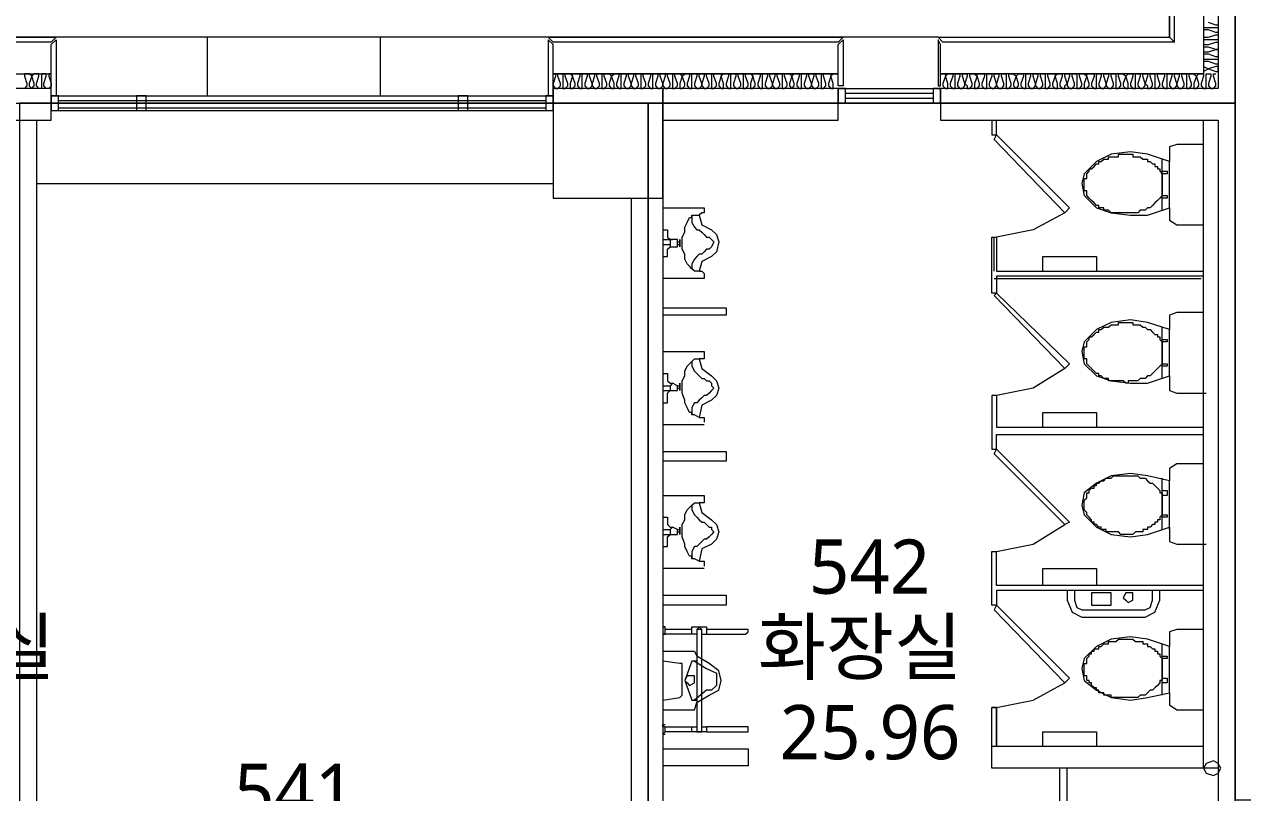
# Model space of a CAD drawing. Header units: millimetres. Extents: x -4048 to 127016, y -1911 to 106724.
# Drawn here: x 60472 to 68248, y 34569 to 39473 of the extents above; entities that cross this region are included whole.
import ezdxf

# ---------------------------------------------------------------- set-up
doc = ezdxf.new("R2010")
doc.units = ezdxf.units.MM
doc.layers.add('PDF_문자', color=7, linetype='Continuous')
doc.layers.add('PDF_형상', color=7, linetype='Continuous')
doc.styles.add('PDF 맑은 고딕', font='malgun.ttf')

msp = doc.modelspace()

# ---------------------------------------------------------------- linework, layer by layer
at = {"layer": 'PDF_형상', "lineweight": 5}
for points in [[(80954.6, 87744.3), (80954.6, 64710.7), (67501.5, 64710.7), (67501.5, 57680.8), (68403.6, 57680.8), (70192.1, 57680.8), (70192.1, 49764.5), (71731.8, 49764.5), (71731.8, 42221.4), (71700.7, 42221.4), (68201.4, 42221.4), (68201.4, 34522.8), (71700.7, 34522.8), (71700.7, 30976.8), (68201.4, 30976.8), (67050.5, 30976.8), (67050.5, 29685.9), (64453.2, 29685.9), (60440.6, 29685.9)], [(67781.5, 39390.8), (67781.5, 41801.5), (62026.9, 41801.5), (62026.9, 86515.6)], [(37935.8, 38970.9), (41684, 38970.9), (45432.2, 38970.9), (49180.4, 38970.9), (52944.1, 38970.9), (56692.4, 38970.9), (60440.6, 38970.9), (64453.2, 38970.9), (68201.4, 38970.9), (68201.4, 42221.4), (62446.9, 42221.4), (62446.9, 46062.9), (62446.9, 49764.5), (62446.9, 51164.2), (62446.9, 56281.1), (62446.9, 57680.8), (62446.9, 61226.8), (62446.9, 64710.7), (62446.9, 67479), (62446.9, 84369.3)], [(62944.6, 42112.5), (62944.6, 42719.1), (62338, 42719.1), (62338, 42112.5), (68092.5, 42112.5), (68092.5, 39064.2), (66319.5, 39064.2), (66319.5, 38862), (68092.5, 38862), (68092.5, 30774.6), (69398.9, 30774.6), (69398.9, 31007.9)], [(67999.2, 42019.2), (67999.2, 39157.5), (66319.5, 39157.5), (66350.6, 39157.5), (66350.6, 39142), (66366.2, 39157.5), (66381.7, 39157.5), (66397.3, 39157.5), (66397.3, 39142), (66381.7, 39095.3), (66381.7, 39079.8), (66397.3, 39064.2), (66412.8, 39064.2), (66412.8, 39079.8), (66412.8, 39095.3), (66412.8, 39142), (66412.8, 39157.5), (66428.4, 39157.5), (66443.9, 39157.5), (66443.9, 39142), (66428.4, 39095.3), (66428.4, 39079.8), (66443.9, 39064.2), (66459.5, 39064.2), (66475, 39079.8), (66475, 39095.3), (66459.5, 39142), (66459.5, 39157.5), (66475, 39157.5), (66490.6, 39157.5), (66490.6, 39142), (66475, 39095.3), (66490.6, 39079.8), (66490.6, 39064.2), (66506.1, 39064.2), (66521.7, 39079.8), (66521.7, 39095.3), (66506.1, 39142), (66506.1, 39157.5), (66521.7, 39157.5), (66537.2, 39157.5), (66552.8, 39142), (66552.8, 39157.5), (66583.9, 39157.5), (66599.4, 39157.5), (66599.4, 39142), (66583.9, 39095.3), (66583.9, 39079.8), (66599.4, 39064.2), (66615, 39064.2), (66615, 39079.8), (66615, 39095.3), (66615, 39142), (66615, 39157.5), (66630.5, 39157.5), (66646.1, 39157.5), (66646.1, 39142), (66630.5, 39095.3), (66630.5, 39079.8), (66646.1, 39064.2), (66661.7, 39064.2), (66677.2, 39079.8), (66677.2, 39095.3), (66661.7, 39142), (66661.7, 39157.5), (66677.2, 39157.5), (66692.8, 39157.5), (66692.8, 39142), (66677.2, 39095.3), (66677.2, 39079.8), (66692.8, 39064.2), (66708.3, 39064.2), (66723.9, 39079.8), (66723.9, 39095.3), (66708.3, 39142), (66708.3, 39157.5), (66723.9, 39157.5), (66739.4, 39157.5), (66739.4, 39142), (66739.4, 39095.3), (66739.4, 39079.8), (66739.4, 39064.2), (66755, 39064.2), (66770.5, 39079.8), (66770.5, 39095.3), (66755, 39142), (66755, 39157.5), (66770.5, 39157.5), (66786.1, 39157.5), (66801.6, 39142), (66817.2, 39157.5), (66832.7, 39157.5), (66848.3, 39157.5), (66848.3, 39142), (66832.7, 39095.3), (66832.7, 39079.8), (66848.3, 39064.2), (66863.8, 39064.2), (66863.8, 39079.8), (66863.8, 39095.3), (66863.8, 39142), (66863.8, 39157.5), (66879.4, 39157.5), (66895, 39157.5), (66895, 39142), (66879.4, 39095.3), (66879.4, 39079.8), (66895, 39064.2), (66910.5, 39064.2), (66926.1, 39079.8), (66926.1, 39095.3), (66910.5, 39142), (66910.5, 39157.5), (66926.1, 39157.5), (66941.6, 39157.5), (66941.6, 39142), (66926.1, 39095.3), (66926.1, 39079.8), (66941.6, 39064.2), (66957.2, 39064.2), (66972.7, 39079.8), (66972.7, 39095.3), (66957.2, 39142), (66957.2, 39157.5), (66972.7, 39157.5), (66988.3, 39157.5), (66988.3, 39142), (66988.3, 39095.3), (66988.3, 39079.8), (66988.3, 39064.2), (67003.8, 39064.2), (67019.4, 39079.8), (67019.4, 39095.3), (67003.8, 39142), (67003.8, 39157.5), (67019.4, 39157.5), (67050.5, 39157.5), (67050.5, 39142), (67066, 39157.5), (67081.6, 39157.5), (67097.1, 39157.5), (67097.1, 39142), (67081.6, 39095.3), (67081.6, 39079.8), (67097.1, 39064.2), (67112.7, 39064.2), (67112.7, 39079.8), (67128.2, 39095.3), (67112.7, 39142), (67112.7, 39157.5), (67128.2, 39157.5), (67143.8, 39157.5), (67143.8, 39142), (67128.2, 39095.3), (67128.2, 39079.8), (67143.8, 39064.2), (67159.3, 39064.2), (67174.9, 39079.8), (67174.9, 39095.3), (67159.3, 39142), (67159.3, 39157.5), (67174.9, 39157.5), (67190.4, 39157.5), (67190.4, 39142), (67190.4, 39095.3), (67190.4, 39079.8), (67190.4, 39064.2), (67206, 39064.2), (67221.6, 39079.8), (67221.6, 39095.3), (67206, 39142), (67206, 39157.5), (67221.6, 39157.5), (67237.1, 39157.5), (67252.7, 39142), (67252.7, 39157.5), (67283.8, 39157.5), (67299.3, 39157.5), (67299.3, 39142), (67283.8, 39095.3), (67283.8, 39079.8), (67299.3, 39064.2), (67314.9, 39064.2), (67314.9, 39079.8), (67314.9, 39095.3), (67314.9, 39142), (67314.9, 39157.5), (67330.4, 39157.5), (67346, 39157.5), (67346, 39142), (67330.4, 39095.3), (67330.4, 39079.8), (67346, 39064.2), (67361.5, 39064.2), (67377.1, 39079.8), (67377.1, 39095.3), (67361.5, 39142), (67361.5, 39157.5), (67377.1, 39157.5), (67392.6, 39157.5), (67392.6, 39142), (67377.1, 39095.3), (67377.1, 39079.8), (67392.6, 39064.2), (67408.2, 39064.2), (67423.7, 39079.8), (67423.7, 39095.3), (67408.2, 39142), (67408.2, 39157.5), (67423.7, 39157.5), (67439.3, 39157.5), (67439.3, 39142), (67439.3, 39095.3), (67439.3, 39079.8), (67439.3, 39064.2), (67454.8, 39064.2), (67470.4, 39079.8), (67470.4, 39095.3), (67454.8, 39142), (67454.8, 39157.5), (67470.4, 39157.5), (67486, 39157.5), (67501.5, 39142), (67517.1, 39157.5), (67532.6, 39157.5), (67548.2, 39157.5), (67548.2, 39142), (67532.6, 39095.3), (67532.6, 39079.8), (67548.2, 39064.2), (67563.7, 39064.2), (67563.7, 39079.8), (67563.7, 39095.3), (67563.7, 39142), (67563.7, 39157.5), (67579.3, 39157.5), (67594.8, 39157.5), (67594.8, 39142), (67579.3, 39095.3), (67579.3, 39079.8), (67594.8, 39064.2), (67610.4, 39064.2), (67625.9, 39079.8), (67625.9, 39095.3), (67610.4, 39142), (67610.4, 39157.5), (67625.9, 39157.5), (67641.5, 39157.5), (67641.5, 39142), (67625.9, 39095.3), (67641.5, 39079.8), (67641.5, 39064.2), (67657, 39064.2), (67672.6, 39079.8), (67672.6, 39095.3), (67657, 39142), (67657, 39157.5), (67672.6, 39157.5), (67688.1, 39157.5), (67688.1, 39142), (67688.1, 39095.3), (67688.1, 39079.8), (67688.1, 39064.2), (67703.7, 39064.2), (67719.2, 39079.8), (67719.2, 39095.3), (67703.7, 39142), (67703.7, 39157.5), (67734.8, 39157.5), (67750.3, 39157.5), (67750.3, 39142), (67734.8, 39095.3), (67734.8, 39079.8), (67750.3, 39064.2), (67765.9, 39064.2), (67765.9, 39079.8), (67765.9, 39095.3), (67765.9, 39142), (67765.9, 39157.5), (67781.5, 39157.5), (67797, 39157.5), (67797, 39142), (67781.5, 39095.3), (67781.5, 39079.8), (67797, 39064.2), (67812.6, 39064.2), (67828.1, 39079.8), (67828.1, 39095.3), (67812.6, 39142), (67812.6, 39157.5), (67828.1, 39157.5), (67843.7, 39157.5), (67843.7, 39142), (67828.1, 39095.3), (67828.1, 39079.8), (67843.7, 39064.2), (67859.2, 39064.2), (67874.8, 39079.8), (67874.8, 39095.3), (67859.2, 39142), (67859.2, 39157.5), (67874.8, 39157.5), (67890.3, 39157.5), (67890.3, 39142), (67890.3, 39095.3), (67890.3, 39079.8), (67890.3, 39064.2), (67905.9, 39064.2), (67921.4, 39079.8), (67921.4, 39095.3), (67905.9, 39142), (67905.9, 39157.5), (67921.4, 39157.5), (67937, 39157.5), (67952.5, 39142), (67968.1, 39157.5), (67983.6, 39157.5), (67999.2, 39157.5), (67999.2, 39142), (67983.6, 39095.3), (67983.6, 39079.8), (67999.2, 39064.2), (68014.7, 39064.2), (68014.7, 39079.8), (68014.7, 39095.3), (68014.7, 39142), (68014.7, 39157.5), (68030.3, 39157.5), (68045.8, 39157.5), (68045.8, 39142), (68030.3, 39095.3), (68030.3, 39079.8), (68045.8, 39064.2), (68061.4, 39064.2), (68077, 39079.8), (68077, 39095.3), (68061.4, 39142), (68061.4, 39157.5), (68077, 39157.5)], [(67999.2, 39484.1), (67999.2, 39468.6), (67999.2, 39453), (68030.3, 39453), (68077, 39453), (68092.5, 39453), (68092.5, 39437.5), (68092.5, 39421.9), (68077, 39421.9), (68030.3, 39437.5), (67999.2, 39437.5), (67999.2, 39421.9), (67999.2, 39390.8), (68030.3, 39390.8), (68077, 39406.4), (68092.5, 39406.4), (68092.5, 39390.8), (68092.5, 39375.3), (68077, 39375.3), (68030.3, 39375.3), (67999.2, 39375.3), (67999.2, 39359.7), (67999.2, 39344.2), (68030.3, 39344.2), (68077, 39359.7), (68092.5, 39359.7), (68092.5, 39344.2), (68092.5, 39328.6), (68092.5, 39313), (68077, 39313), (68030.3, 39328.6), (67999.2, 39328.6), (67999.2, 39313), (67999.2, 39297.5), (68030.3, 39297.5), (68077, 39313), (68092.5, 39313), (68092.5, 39297.5), (68092.5, 39281.9), (68092.5, 39266.4), (68077, 39266.4), (68030.3, 39281.9), (67999.2, 39281.9), (67999.2, 39266.4), (67999.2, 39250.8), (68030.3, 39250.8), (68077, 39250.8), (68092.5, 39250.8), (68092.5, 39235.3), (68092.5, 39219.7), (68077, 39219.7), (68030.3, 39235.3), (67999.2, 39235.3), (67999.2, 39219.7), (67999.2, 39204.2), (68030.3, 39188.6), (67999.2, 39173.1), (67999.2, 39157.5)], [(68092.5, 39484.1), (68092.5, 39468.6), (68077, 39468.6), (68030.3, 39484.1)], [(66303.9, 39390.8), (20143.4, 39390.8)], [(61638.1, 39390.8), (61638.1, 39017.5)], [(62742.4, 39390.8), (62742.4, 39017.5)], [(60238.4, 39157.5), (60642.7, 39157.5), (60627.2, 39157.5), (60627.2, 39142), (60642.7, 39095.3), (60642.7, 39079.8), (60627.2, 39064.2), (60611.6, 39064.2), (60596.1, 39079.8), (60596.1, 39095.3), (60611.6, 39142), (60611.6, 39157.5), (60596.1, 39157.5), (60580.5, 39157.5), (60580.5, 39142), (60580.5, 39095.3), (60580.5, 39079.8), (60580.5, 39064.2), (60565, 39064.2), (60549.4, 39079.8), (60549.4, 39095.3), (60565, 39142), (60565, 39157.5), (60549.4, 39157.5), (60533.9, 39157.5), (60518.3, 39142), (60502.8, 39157.5), (60487.2, 39157.5), (60471.7, 39157.5), (60471.7, 39142), (60487.2, 39095.3), (60487.2, 39079.8), (60471.7, 39064.2), (60456.1, 39064.2)], [(63846.6, 39157.5), (65666.3, 39157.5), (63846.6, 39157.5), (63862.2, 39157.5), (63862.2, 39142), (63846.6, 39095.3), (63846.6, 39079.8), (63862.2, 39064.2), (63877.7, 39064.2), (63893.3, 39079.8), (63893.3, 39095.3), (63877.7, 39142), (63877.7, 39157.5), (63893.3, 39157.5), (63908.8, 39157.5), (63908.8, 39142), (63908.8, 39095.3), (63908.8, 39079.8), (63908.8, 39064.2), (63924.4, 39064.2), (63939.9, 39079.8), (63939.9, 39095.3), (63924.4, 39142), (63924.4, 39157.5), (63939.9, 39157.5), (63955.5, 39157.5), (63971, 39142), (63971, 39157.5), (64002.1, 39157.5), (64017.7, 39157.5), (64017.7, 39142), (64002.1, 39095.3), (64002.1, 39079.8), (64017.7, 39064.2), (64033.2, 39064.2), (64033.2, 39079.8), (64033.2, 39095.3), (64033.2, 39142), (64033.2, 39157.5), (64048.8, 39157.5), (64064.4, 39157.5), (64064.4, 39142), (64048.8, 39095.3), (64048.8, 39079.8), (64064.4, 39064.2), (64079.9, 39064.2), (64095.5, 39079.8), (64095.5, 39095.3), (64079.9, 39142), (64079.9, 39157.5), (64095.5, 39157.5), (64111, 39157.5), (64111, 39142), (64095.5, 39095.3), (64095.5, 39079.8), (64111, 39064.2), (64126.6, 39064.2), (64142.1, 39079.8), (64142.1, 39095.3), (64126.6, 39142), (64126.6, 39157.5), (64142.1, 39157.5), (64157.7, 39157.5), (64157.7, 39142), (64157.7, 39095.3), (64157.7, 39079.8), (64157.7, 39064.2), (64173.2, 39064.2), (64188.8, 39079.8), (64188.8, 39095.3), (64173.2, 39142), (64173.2, 39157.5), (64188.8, 39157.5), (64204.3, 39157.5), (64219.9, 39142), (64235.4, 39157.5), (64251, 39157.5), (64266.5, 39157.5), (64266.5, 39142), (64251, 39095.3), (64251, 39079.8), (64266.5, 39064.2), (64282.1, 39064.2), (64282.1, 39079.8), (64282.1, 39095.3), (64282.1, 39142), (64282.1, 39157.5), (64297.6, 39157.5), (64313.2, 39157.5), (64313.2, 39142), (64297.6, 39095.3), (64297.6, 39079.8), (64313.2, 39064.2), (64328.7, 39064.2), (64344.3, 39079.8), (64344.3, 39095.3), (64328.7, 39142), (64328.7, 39157.5), (64344.3, 39157.5), (64359.9, 39157.5), (64359.9, 39142), (64344.3, 39095.3), (64344.3, 39079.8), (64359.9, 39064.2), (64375.4, 39064.2), (64391, 39079.8), (64391, 39095.3), (64375.4, 39142), (64375.4, 39157.5), (64391, 39157.5), (64406.5, 39157.5), (64406.5, 39142), (64406.5, 39095.3), (64406.5, 39079.8), (64406.5, 39064.2), (64422.1, 39064.2), (64437.6, 39079.8), (64437.6, 39095.3), (64422.1, 39142), (64422.1, 39157.5), (64453.2, 39157.5), (64468.7, 39157.5), (64468.7, 39142), (64453.2, 39095.3), (64453.2, 39079.8), (64468.7, 39064.2), (64484.3, 39064.2), (64484.3, 39079.8), (64484.3, 39095.3), (64484.3, 39142), (64484.3, 39157.5), (64499.8, 39157.5), (64515.4, 39157.5), (64515.4, 39142), (64499.8, 39095.3), (64499.8, 39079.8), (64515.4, 39064.2), (64530.9, 39064.2), (64546.5, 39079.8), (64546.5, 39095.3), (64530.9, 39142), (64530.9, 39157.5), (64546.5, 39157.5), (64562, 39157.5), (64562, 39142), (64546.5, 39095.3), (64546.5, 39079.8), (64562, 39064.2), (64577.6, 39064.2), (64593.1, 39079.8), (64593.1, 39095.3), (64577.6, 39142), (64577.6, 39157.5), (64593.1, 39157.5), (64608.7, 39157.5), (64608.7, 39142), (64608.7, 39095.3), (64608.7, 39079.8), (64608.7, 39064.2), (64624.2, 39064.2), (64639.8, 39079.8), (64639.8, 39095.3), (64624.2, 39142), (64624.2, 39157.5), (64639.8, 39157.5), (64655.4, 39157.5), (64670.9, 39142), (64686.5, 39157.5), (64702, 39157.5), (64717.6, 39157.5), (64717.6, 39142), (64702, 39095.3), (64702, 39079.8), (64717.6, 39064.2), (64733.1, 39064.2), (64733.1, 39079.8), (64733.1, 39095.3), (64733.1, 39142), (64733.1, 39157.5), (64748.7, 39157.5), (64764.2, 39157.5), (64764.2, 39142), (64748.7, 39095.3), (64748.7, 39079.8), (64764.2, 39064.2), (64779.8, 39064.2), (64795.3, 39079.8), (64795.3, 39095.3), (64779.8, 39142), (64779.8, 39157.5), (64795.3, 39157.5), (64810.9, 39157.5), (64810.9, 39142), (64795.3, 39095.3), (64795.3, 39079.8), (64810.9, 39064.2), (64826.4, 39064.2), (64842, 39079.8), (64842, 39095.3), (64826.4, 39142), (64826.4, 39157.5), (64842, 39157.5), (64857.5, 39157.5), (64857.5, 39142), (64857.5, 39095.3), (64857.5, 39079.8), (64857.5, 39064.2), (64873.1, 39064.2), (64888.6, 39079.8), (64888.6, 39095.3), (64873.1, 39142), (64873.1, 39157.5), (64888.6, 39157.5), (64919.7, 39157.5), (64919.7, 39142), (64935.3, 39157.5), (64950.9, 39157.5), (64966.4, 39157.5), (64966.4, 39142), (64950.9, 39095.3), (64950.9, 39079.8), (64966.4, 39064.2), (64982, 39064.2), (64982, 39079.8), (64982, 39095.3), (64982, 39142), (64982, 39157.5), (64997.5, 39157.5), (65013.1, 39157.5), (65013.1, 39142), (64997.5, 39095.3), (64997.5, 39079.8), (65013.1, 39064.2), (65028.6, 39064.2), (65044.2, 39079.8), (65044.2, 39095.3), (65028.6, 39142), (65028.6, 39157.5), (65044.2, 39157.5), (65059.7, 39157.5), (65059.7, 39142), (65059.7, 39095.3), (65059.7, 39079.8), (65059.7, 39064.2), (65075.3, 39064.2), (65090.8, 39079.8), (65090.8, 39095.3), (65075.3, 39142), (65075.3, 39157.5), (65090.8, 39157.5), (65106.4, 39157.5), (65121.9, 39142), (65121.9, 39157.5), (65153, 39157.5), (65168.6, 39157.5), (65168.6, 39142), (65153, 39095.3), (65153, 39079.8), (65168.6, 39064.2), (65184.1, 39064.2), (65184.1, 39079.8), (65184.1, 39095.3), (65184.1, 39142), (65184.1, 39157.5), (65199.7, 39157.5), (65215.3, 39157.5), (65215.3, 39142), (65199.7, 39095.3), (65199.7, 39079.8), (65215.3, 39064.2), (65230.8, 39064.2), (65246.4, 39079.8), (65246.4, 39095.3), (65230.8, 39142), (65230.8, 39157.5), (65246.4, 39157.5), (65261.9, 39157.5), (65261.9, 39142), (65246.4, 39095.3), (65246.4, 39079.8), (65261.9, 39064.2), (65277.5, 39064.2), (65293, 39079.8), (65293, 39095.3), (65277.5, 39142), (65277.5, 39157.5), (65293, 39157.5), (65308.6, 39157.5), (65308.6, 39142), (65308.6, 39095.3), (65308.6, 39079.8), (65308.6, 39064.2), (65324.1, 39064.2), (65339.7, 39079.8), (65339.7, 39095.3), (65324.1, 39142), (65324.1, 39157.5), (65339.7, 39157.5), (65355.2, 39157.5), (65370.8, 39142), (65386.3, 39157.5), (65401.9, 39157.5), (65417.4, 39157.5), (65417.4, 39142), (65401.9, 39095.3), (65401.9, 39079.8), (65417.4, 39064.2), (65433, 39064.2), (65433, 39079.8), (65433, 39095.3), (65433, 39142), (65433, 39157.5), (65448.5, 39157.5), (65464.1, 39157.5), (65464.1, 39142), (65448.5, 39095.3), (65448.5, 39079.8), (65464.1, 39064.2), (65479.6, 39064.2), (65495.2, 39079.8), (65495.2, 39095.3), (65479.6, 39142), (65479.6, 39157.5), (65495.2, 39157.5), (65510.8, 39157.5), (65510.8, 39142), (65495.2, 39095.3), (65495.2, 39079.8), (65510.8, 39064.2), (65526.3, 39064.2), (65541.9, 39079.8), (65541.9, 39095.3), (65526.3, 39142), (65526.3, 39157.5), (65541.9, 39157.5), (65557.4, 39157.5), (65557.4, 39142), (65557.4, 39095.3), (65557.4, 39079.8), (65557.4, 39064.2), (65573, 39064.2), (65588.5, 39079.8), (65588.5, 39095.3), (65573, 39142), (65573, 39157.5), (65588.5, 39157.5), (65619.6, 39157.5), (65619.6, 39142), (65635.2, 39157.5), (65650.7, 39157.5)], [(64546.5, 39064.2), (64546.5, 32578.7), (66972.7, 32578.7), (66972.7, 33263), (67128.2, 33263), (67128.2, 32205.4), (66972.7, 32205.4), (66972.7, 32438.7), (64546.5, 32438.7), (64546.5, 31287.8), (66972.7, 31287.8), (66972.7, 31614.4), (67128.2, 31614.4), (67128.2, 29608.1), (61949.2, 29608.1), (61949.2, 29763.7), (63846.6, 29763.7)], [(64546.5, 38862), (65666.3, 38862), (65666.3, 39064.2), (63846.6, 39064.2), (63846.6, 38364.3), (64546.5, 38364.3)], [(65666.3, 39064.2), (66319.5, 39064.2)], [(60642.7, 39017.5), (63846.6, 39017.5)], [(60689.4, 38986.4), (63800, 38986.4)], [(65666.3, 38970.9), (66319.5, 38970.9)], [(65712.9, 39033.1), (66272.8, 39033.1)], [(65712.9, 39002), (66272.8, 39002)], [(60642.7, 38924.2), (63846.6, 38924.2)], [(60689.4, 38939.8), (63800, 38939.8)], [(60549.4, 38862), (60549.4, 29763.7), (61062.7, 29763.7), (61062.7, 29608.1), (59103, 29608.1), (59103, 29763.7), (60347.2, 29763.7), (60347.2, 38862)], [(66646.1, 38862), (66646.1, 38768.7), (66677.2, 38768.7), (67143.8, 38302.1), (67112.7, 38271), (66910.5, 38162.1), (66677.2, 38115.5), (66677.2, 37897.7), (67999.2, 37897.7)], [(67112.7, 38271), (66661.7, 38737.6), (66677.2, 38768.7), (66677.2, 38862)], [(67999.2, 34725), (67999.2, 38862)], [(67781.5, 38302.1), (67781.5, 38224.4), (67828.1, 38193.2), (67983.6, 38193.2), (67999.2, 38193.2), (67999.2, 38208.8), (67999.2, 38706.5), (67983.6, 38706.5), (67828.1, 38706.5), (67781.5, 38690.9), (67781.5, 38613.2), (67781.5, 38597.6), (67641.5, 38644.3), (67532.6, 38659.8), (67408.2, 38644.3), (67314.9, 38597.6), (67237.1, 38519.9), (67221.6, 38457.6), (67237.1, 38379.9), (67314.9, 38302.1), (67408.2, 38271), (67532.6, 38255.5), (67641.5, 38255.5), (67781.5, 38302.1), (67781.5, 38597.6)], [(67734.8, 38286.6), (67734.8, 38302.1), (67734.8, 38597.6), (67734.8, 38613.2)], [(60549.4, 38457.6), (63846.6, 38457.6)], [(64344.3, 38364.3), (64344.3, 30308)], [(64546.5, 38302.1), (64686.5, 38302.1), (64810.9, 38302.1), (64810.9, 38286.6), (64810.9, 38271), (64795.3, 38271), (64779.8, 38255.5), (64795.3, 38193.2), (64857.5, 38162.1), (64888.6, 38131), (64904.2, 38084.4), (64888.6, 38022.2), (64857.5, 37991.1), (64795.3, 37960), (64779.8, 37897.7), (64795.3, 37897.7), (64810.9, 37882.2), (64810.9, 37866.6), (64810.9, 37851.1), (64686.5, 37851.1), (64546.5, 37851.1)], [(64779.8, 37897.7), (64748.7, 37897.7), (64733.1, 37913.3), (64717.6, 37928.9), (64702, 37944.4), (64686.5, 37975.5), (64686.5, 37991.1), (64686.5, 38006.6), (64670.9, 38037.7), (64670.9, 38084.4), (64670.9, 38115.5), (64686.5, 38146.6), (64686.5, 38177.7), (64702, 38208.8), (64717.6, 38239.9), (64733.1, 38239.9), (64733.1, 38255.5), (64748.7, 38255.5), (64779.8, 38255.5)], [(64733.1, 38255.5), (64733.1, 38224.4), (64733.1, 38208.8), (64748.7, 38177.7), (64764.2, 38162.1), (64779.8, 38162.1), (64795.3, 38146.6), (64810.9, 38131), (64826.4, 38115.5), (64842, 38115.5), (64857.5, 38099.9), (64873.1, 38084.4), (64857.5, 38053.3), (64842, 38037.7), (64826.4, 38037.7), (64810.9, 38022.2), (64795.3, 38006.6), (64779.8, 38006.6), (64764.2, 37991.1), (64748.7, 37975.5), (64733.1, 37944.4), (64733.1, 37928.9), (64733.1, 37913.3)], [(64546.5, 38162.1), (64577.6, 38162.1), (64577.6, 38115.5), (64593.1, 38099.9), (64608.7, 38099.9)], [(67999.2, 37866.6), (66677.2, 37866.6), (66677.2, 37757.8), (66661.7, 37742.2), (67112.7, 37275.6), (67143.8, 37306.7), (66677.2, 37757.8), (66646.1, 37757.8), (66646.1, 38115.5), (66677.2, 38115.5)], [(66661.7, 37897.7), (66661.7, 38115.5)], [(64546.5, 38099.9), (64593.1, 38099.9)], [(64546.5, 38068.8), (64593.1, 38068.8)], [(64546.5, 37991.1), (64577.6, 37991.1), (64577.6, 38037.7), (64593.1, 38053.3), (64608.7, 38053.3)], [(64639.8, 38084.4), (64655.4, 38084.4)], [(64639.8, 38068.8), (64655.4, 38068.8)], [(64655.4, 38053.3), (64655.4, 38099.9), (64655.4, 38053.3)], [(66972.7, 37897.7), (66972.7, 37991.1), (67314.9, 37991.1), (67314.9, 37897.7)], [(66661.7, 37851.1), (67983.6, 37851.1)], [(64546.5, 37664.5), (64950.9, 37664.5), (64950.9, 37617.8), (64546.5, 37617.8)], [(67781.5, 37229), (67781.5, 37135.7), (67828.1, 37120.1), (67983.6, 37120.1), (67999.2, 37120.1), (67999.2, 37633.3), (67983.6, 37633.3), (67828.1, 37633.3), (67781.5, 37617.8), (67781.5, 37540), (67781.5, 37524.5), (67641.5, 37571.1), (67532.6, 37586.7), (67408.2, 37571.1), (67314.9, 37524.5), (67237.1, 37446.7), (67221.6, 37384.5), (67237.1, 37306.7), (67314.9, 37229), (67408.2, 37197.9), (67532.6, 37182.3), (67641.5, 37182.3), (67781.5, 37229), (67781.5, 37524.5)], [(67734.8, 37213.4), (67734.8, 37229), (67734.8, 37524.5), (67734.8, 37540)], [(64546.5, 37384.5), (64686.5, 37384.5), (64810.9, 37384.5), (64810.9, 37369), (64810.9, 37353.4), (64810.9, 37337.8), (64795.3, 37337.8), (64779.8, 37337.8), (64795.3, 37275.6), (64857.5, 37229), (64888.6, 37197.9), (64904.2, 37151.2), (64888.6, 37104.6), (64857.5, 37073.5), (64795.3, 37042.3), (64779.8, 36964.6), (64795.3, 36964.6), (64810.9, 36964.6), (64810.9, 36933.5)], [(64779.8, 36964.6), (64748.7, 36980.1), (64733.1, 36980.1), (64733.1, 36995.7), (64717.6, 36995.7), (64702, 37026.8), (64686.5, 37057.9), (64686.5, 37073.5), (64670.9, 37120.1), (64670.9, 37151.2), (64670.9, 37197.9), (64686.5, 37229), (64686.5, 37244.5), (64686.5, 37260.1), (64702, 37291.2), (64717.6, 37306.7), (64733.1, 37322.3), (64748.7, 37337.8), (64779.8, 37337.8)], [(64733.1, 37322.3), (64733.1, 37306.7), (64733.1, 37291.2), (64748.7, 37260.1), (64764.2, 37244.5), (64779.8, 37229), (64795.3, 37213.4), (64810.9, 37213.4), (64826.4, 37197.9), (64842, 37197.9), (64857.5, 37182.3), (64857.5, 37166.8), (64873.1, 37151.2), (64857.5, 37135.7), (64842, 37120.1), (64826.4, 37104.6), (64810.9, 37104.6), (64795.3, 37089), (64779.8, 37073.5), (64764.2, 37057.9), (64748.7, 37057.9), (64733.1, 37026.8), (64733.1, 37011.2), (64733.1, 36980.1)], [(67112.7, 37275.6), (66910.5, 37151.2), (66677.2, 37104.6), (66646.1, 37104.6), (66646.1, 36762.4), (66677.2, 36762.4), (67143.8, 36295.8), (67112.7, 36280.3)], [(64546.5, 37244.5), (64577.6, 37244.5), (64577.6, 37197.9), (64593.1, 37182.3), (64608.7, 37182.3)], [(64655.4, 37135.7), (64655.4, 37182.3), (64655.4, 37135.7)], [(64546.5, 37166.8), (64593.1, 37166.8)], [(64546.5, 37135.7), (64593.1, 37135.7)], [(64546.5, 37057.9), (64577.6, 37057.9), (64577.6, 37120.1), (64593.1, 37135.7), (64608.7, 37135.7)], [(64639.8, 37166.8), (64655.4, 37166.8)], [(64639.8, 37151.2), (64655.4, 37151.2)], [(66677.2, 37104.6), (66677.2, 36902.4), (67999.2, 36902.4)], [(67999.2, 37120.1), (68014.7, 37120.1)], [(66972.7, 36902.4), (66972.7, 36995.7), (67314.9, 36995.7), (67314.9, 36902.4)], [(64810.9, 36917.9), (64686.5, 36917.9), (64546.5, 36917.9)], [(67999.2, 35860.3), (66677.2, 35860.3), (66677.2, 35767), (66661.7, 35735.9), (67112.7, 35269.3), (67143.8, 35300.4), (66677.2, 35767), (66646.1, 35767), (66646.1, 36109.2), (66677.2, 36109.2), (66910.5, 36155.8), (67112.7, 36280.3), (66661.7, 36731.3), (66677.2, 36762.4), (66677.2, 36855.7), (67999.2, 36855.7)], [(64546.5, 36746.8), (64950.9, 36746.8), (64950.9, 36684.6), (64546.5, 36684.6)], [(67781.5, 36264.7), (67781.5, 36171.4), (67828.1, 36155.8), (67983.6, 36155.8), (67999.2, 36155.8), (67999.2, 36653.5), (67999.2, 36669.1), (67983.6, 36669.1), (67828.1, 36669.1), (67781.5, 36638), (67781.5, 36560.2), (67641.5, 36591.3), (67532.6, 36606.9), (67408.2, 36591.3), (67314.9, 36544.7), (67237.1, 36482.4), (67221.6, 36404.7), (67237.1, 36342.5), (67314.9, 36264.7), (67408.2, 36218), (67532.6, 36202.5), (67641.5, 36218), (67781.5, 36264.7), (67781.5, 36249.2), (67781.5, 36560.2)], [(67734.8, 36249.2), (67734.8, 36264.7), (67734.8, 36560.2), (67734.8, 36575.8)], [(64546.5, 36466.9), (64686.5, 36466.9), (64810.9, 36466.9), (64810.9, 36451.3), (64810.9, 36435.8), (64810.9, 36420.2), (64795.3, 36420.2), (64779.8, 36420.2), (64795.3, 36358), (64857.5, 36311.4), (64888.6, 36280.3), (64904.2, 36233.6), (64888.6, 36186.9), (64857.5, 36155.8), (64795.3, 36124.7), (64779.8, 36047), (64795.3, 36047), (64810.9, 36047), (64810.9, 36015.9)], [(64779.8, 36047), (64748.7, 36062.5), (64733.1, 36062.5), (64733.1, 36078.1), (64717.6, 36078.1), (64702, 36109.2), (64686.5, 36140.3), (64686.5, 36155.8), (64670.9, 36202.5), (64670.9, 36233.6), (64670.9, 36280.3), (64686.5, 36311.4), (64686.5, 36326.9), (64686.5, 36342.5), (64702, 36373.6), (64717.6, 36389.1), (64733.1, 36404.7), (64748.7, 36420.2), (64779.8, 36420.2)], [(64733.1, 36404.7), (64733.1, 36389.1), (64733.1, 36373.6), (64748.7, 36342.5), (64764.2, 36326.9), (64779.8, 36311.4), (64795.3, 36295.8), (64810.9, 36295.8), (64826.4, 36280.3), (64842, 36264.7), (64857.5, 36264.7), (64857.5, 36249.2), (64873.1, 36233.6), (64857.5, 36218), (64842, 36202.5), (64826.4, 36186.9), (64810.9, 36186.9), (64795.3, 36171.4), (64779.8, 36155.8), (64764.2, 36140.3), (64748.7, 36140.3), (64733.1, 36109.2), (64733.1, 36093.6), (64733.1, 36062.5)], [(64546.5, 36326.9), (64577.6, 36326.9), (64577.6, 36280.3), (64593.1, 36264.7), (64608.7, 36264.7)], [(64546.5, 36249.2), (64593.1, 36249.2)], [(64639.8, 36249.2), (64655.4, 36249.2)], [(64655.4, 36218), (64655.4, 36264.7), (64655.4, 36218)], [(64546.5, 36218), (64593.1, 36218)], [(64546.5, 36140.3), (64577.6, 36140.3), (64577.6, 36202.5), (64593.1, 36218), (64608.7, 36218)], [(64639.8, 36233.6), (64655.4, 36233.6)], [(67999.2, 35891.4), (66677.2, 35891.4), (66677.2, 36109.2)], [(67999.2, 36155.8), (68014.7, 36155.8)], [(64810.9, 36000.3), (64686.5, 36000.3), (64546.5, 36000.3)], [(66972.7, 35891.4), (66972.7, 36000.3), (67314.9, 36000.3), (67314.9, 35891.4)], [(67128.2, 35860.3), (67128.2, 35798.1), (67159.3, 35720.4), (67221.6, 35689.3), (67625.9, 35689.3), (67688.1, 35720.4), (67719.2, 35798.1), (67719.2, 35860.3)], [(67174.9, 35860.3), (67174.9, 35798.1), (67190.4, 35751.5), (67221.6, 35735.9), (67625.9, 35735.9), (67657, 35751.5), (67672.6, 35798.1), (67672.6, 35860.3)], [(64546.5, 35829.2), (64950.9, 35829.2), (64950.9, 35767), (64546.5, 35767)], [(66677.2, 35767), (66661.7, 35735.9)], [(64764.2, 35580.4), (64733.1, 35580.4), (64562, 35580.4), (64546.5, 35580.4), (64562, 35580.4), (64562, 35627), (64546.5, 35627), (64562, 35627)], [(64733.1, 35580.4), (64733.1, 35627), (64826.4, 35627), (64826.4, 35580.4)], [(64733.1, 35611.5), (64562, 35611.5)], [(64795.3, 35595.9), (64795.3, 35611.5), (64779.8, 35611.5), (64764.2, 35611.5), (64764.2, 35595.9)], [(64795.3, 35580.4), (64826.4, 35580.4), (65075.3, 35580.4), (65090.8, 35595.9), (65090.8, 35611.5), (65075.3, 35611.5), (64826.4, 35611.5)], [(67781.5, 35207.1), (67781.5, 35129.4), (67828.1, 35098.3), (67983.6, 35098.3), (67999.2, 35098.3), (67999.2, 35113.8), (67999.2, 35611.5), (67983.6, 35611.5), (67828.1, 35611.5), (67781.5, 35595.9), (67781.5, 35518.2), (67781.5, 35502.6), (67641.5, 35549.3), (67532.6, 35564.8), (67408.2, 35549.3), (67314.9, 35502.6), (67237.1, 35424.9), (67221.6, 35362.7), (67237.1, 35284.9), (67314.9, 35222.7), (67408.2, 35176), (67532.6, 35160.5), (67641.5, 35176), (67781.5, 35207.1), (67781.5, 35502.6)], [(64546.5, 35471.5), (64748.7, 35471.5), (64764.2, 35440.4)], [(67734.8, 35191.6), (67734.8, 35207.1), (67734.8, 35502.6), (67734.8, 35518.2)], [(64546.5, 35098.3), (64748.7, 35098.3), (64764.2, 35144.9), (64842, 35191.6), (64904.2, 35222.7), (64919.7, 35284.9), (64904.2, 35347.1), (64842, 35393.8), (64764.2, 35440.4), (64764.2, 35424.9), (64764.2, 35409.3), (64733.1, 35409.3), (64686.5, 35284.9), (64733.1, 35160.5), (64764.2, 35160.5), (64764.2, 35144.9)], [(64546.5, 35160.5), (64655.4, 35176), (64670.9, 35191.6), (64670.9, 35207.1), (64670.9, 35284.9), (64670.9, 35378.2), (64670.9, 35393.8), (64655.4, 35393.8), (64546.5, 35409.3)], [(64748.7, 35409.3), (64826.4, 35362.7), (64857.5, 35347.1), (64888.6, 35331.5), (64888.6, 35284.9), (64888.6, 35253.8), (64857.5, 35222.7), (64826.4, 35222.7), (64748.7, 35160.5)], [(66677.2, 35113.8), (66646.1, 35113.8), (66677.2, 35113.8), (66677.2, 34865), (66677.2, 35113.8), (66910.5, 35160.5), (67112.7, 35269.3)], [(66646.1, 34865), (66646.1, 35113.8)], [(64562, 34989.4), (64546.5, 34989.4), (64546.5, 35004.9), (64562, 35004.9)], [(64562, 34958.3), (64546.5, 34942.7), (64562, 34942.7)], [(64733.1, 34958.3), (64562, 34958.3), (64562, 34989.4), (64733.1, 34989.4), (64764.2, 34989.4), (64764.2, 34973.8), (64764.2, 34958.3), (64779.8, 34958.3), (64795.3, 34958.3), (64795.3, 34973.8), (64795.3, 34989.4), (64826.4, 34989.4), (64826.4, 34958.3), (65075.3, 34958.3), (65090.8, 34958.3), (65090.8, 34973.8), (65090.8, 34989.4), (65075.3, 34989.4), (64826.4, 34989.4)], [(64826.4, 34958.3), (64733.1, 34958.3), (64733.1, 34989.4)], [(66972.7, 34865), (66972.7, 34958.3), (67314.9, 34958.3), (67314.9, 34865)], [(64546.5, 34849.4), (65090.8, 34849.4), (65090.8, 34740.5), (64546.5, 34740.5)], [(68092.5, 34725), (66646.1, 34725), (66646.1, 34865), (67999.2, 34865)], [(67081.6, 33263), (67081.6, 34725)], [(67128.2, 33263), (67128.2, 34725)]]:
    msp.add_lwpolyline(points, dxfattribs=at)
for points in [[(67781.5, 39390.8), (67812.6, 39359.7), (67812.6, 41817), (67781.5, 41785.9)], [(60253.9, 39359.7), (60222.8, 39390.8), (60673.9, 39390.8), (60642.7, 39359.7)], [(60642.7, 39344.2), (60673.9, 39375.3), (60673.9, 39017.5), (60642.7, 39017.5)], [(63846.6, 39359.7), (63815.5, 39390.8), (65697.4, 39390.8), (65666.3, 39359.7)], [(63846.6, 39344.2), (63815.5, 39375.3), (63815.5, 39017.5), (63846.6, 39017.5)], [(65666.3, 39344.2), (65697.4, 39375.3), (65697.4, 39079.8), (65666.3, 39079.8)], [(66335.1, 39359.7), (66303.9, 39390.8), (67781.5, 39390.8), (67812.6, 39359.7)], [(66319.5, 39344.2), (66303.9, 39375.3), (66303.9, 39079.8), (66319.5, 39079.8)], [(68030.3, 39188.6), (68077, 39173.1), (68092.5, 39173.1), (68092.5, 39188.6), (68092.5, 39204.2), (68077, 39204.2)], [(60518.3, 39142), (60502.8, 39095.3), (60502.8, 39079.8), (60518.3, 39064.2), (60533.9, 39079.8), (60533.9, 39095.3)], [(63971, 39142), (63955.5, 39095.3), (63955.5, 39079.8), (63955.5, 39064.2), (63971, 39064.2), (63986.6, 39079.8), (63986.6, 39095.3)], [(64219.9, 39142), (64204.3, 39095.3), (64204.3, 39079.8), (64219.9, 39064.2), (64235.4, 39064.2), (64235.4, 39079.8), (64235.4, 39095.3)], [(64670.9, 39142), (64655.4, 39095.3), (64655.4, 39079.8), (64655.4, 39064.2), (64670.9, 39064.2), (64686.5, 39079.8), (64686.5, 39095.3)], [(64919.7, 39142), (64904.2, 39095.3), (64904.2, 39079.8), (64919.7, 39064.2), (64935.3, 39064.2), (64935.3, 39079.8), (64935.3, 39095.3)], [(65121.9, 39142), (65106.4, 39095.3), (65106.4, 39079.8), (65106.4, 39064.2), (65121.9, 39064.2), (65137.5, 39079.8), (65137.5, 39095.3)], [(65370.8, 39142), (65355.2, 39095.3), (65355.2, 39079.8), (65370.8, 39064.2), (65386.3, 39079.8), (65386.3, 39095.3)], [(65619.6, 39142), (65604.1, 39095.3), (65604.1, 39079.8), (65619.6, 39064.2), (65635.2, 39064.2), (65635.2, 39079.8), (65635.2, 39095.3)], [(66350.6, 39142), (66335.1, 39095.3), (66335.1, 39079.8), (66350.6, 39064.2), (66366.2, 39064.2), (66366.2, 39079.8), (66366.2, 39095.3)], [(66552.8, 39142), (66537.2, 39095.3), (66537.2, 39079.8), (66537.2, 39064.2), (66552.8, 39064.2), (66568.3, 39079.8), (66568.3, 39095.3)], [(66801.6, 39142), (66786.1, 39095.3), (66786.1, 39079.8), (66801.6, 39064.2), (66817.2, 39079.8), (66817.2, 39095.3)], [(67050.5, 39142), (67034.9, 39095.3), (67034.9, 39079.8), (67050.5, 39064.2), (67066, 39064.2), (67066, 39079.8), (67066, 39095.3)], [(67252.7, 39142), (67237.1, 39095.3), (67237.1, 39079.8), (67237.1, 39064.2), (67252.7, 39064.2), (67268.2, 39079.8), (67268.2, 39095.3)], [(67501.5, 39142), (67486, 39095.3), (67486, 39079.8), (67501.5, 39064.2), (67517.1, 39064.2), (67517.1, 39079.8), (67517.1, 39095.3)], [(67952.5, 39142), (67937, 39095.3), (67937, 39079.8), (67937, 39064.2), (67952.5, 39064.2), (67968.1, 39079.8), (67968.1, 39095.3)], [(60238.4, 38862), (60642.7, 38862), (60642.7, 39064.2), (60238.4, 39064.2)], [(64546.5, 38364.3), (64546.5, 39064.2), (63846.6, 39064.2), (63846.6, 38364.3)], [(65666.3, 38970.9), (65712.9, 38970.9), (65712.9, 39064.2), (65666.3, 39064.2)], [(66272.8, 38970.9), (66319.5, 38970.9), (66319.5, 39064.2), (66272.8, 39064.2)], [(60440.6, 38970.9), (60440.6, 29685.9), (64453.2, 29685.9), (64453.2, 32516.5), (64453.2, 38970.9)], [(60642.7, 38924.2), (60689.4, 38924.2), (60689.4, 39017.5), (60642.7, 39017.5)], [(61187.1, 38924.2), (61249.3, 38924.2), (61249.3, 39017.5), (61187.1, 39017.5)], [(63240.1, 38924.2), (63302.3, 38924.2), (63302.3, 39017.5), (63240.1, 39017.5)], [(63800, 38924.2), (63846.6, 38924.2), (63846.6, 39017.5), (63800, 39017.5)], [(64453.2, 38970.9), (64453.2, 38706.5), (64453.2, 32516.5), (67050.5, 32516.5), (67050.5, 30976.8), (68201.4, 30976.8), (68201.4, 34522.8), (68201.4, 38970.9)], [(67719.2, 38364.3), (67703.7, 38348.8), (67688.1, 38333.2), (67672.6, 38317.7), (67657, 38302.1), (67641.5, 38302.1), (67625.9, 38286.6), (67610.4, 38286.6), (67594.8, 38286.6), (67579.3, 38271), (67563.7, 38271), (67548.2, 38271), (67532.6, 38271), (67517.1, 38271), (67501.5, 38271), (67486, 38271), (67470.4, 38271), (67454.8, 38271), (67439.3, 38271), (67423.7, 38271), (67408.2, 38271), (67392.6, 38286.6), (67377.1, 38286.6), (67361.5, 38286.6), (67361.5, 38302.1), (67346, 38302.1), (67330.4, 38302.1), (67330.4, 38317.7), (67314.9, 38317.7), (67299.3, 38333.2), (67283.8, 38348.8), (67268.2, 38364.3), (67252.7, 38379.9), (67252.7, 38395.4), (67252.7, 38411), (67237.1, 38411), (67237.1, 38426.5), (67237.1, 38442.1), (67237.1, 38457.6), (67237.1, 38473.2), (67237.1, 38488.8), (67252.7, 38488.8), (67252.7, 38504.3), (67252.7, 38519.9), (67268.2, 38535.4), (67268.2, 38551), (67283.8, 38551), (67299.3, 38566.5), (67314.9, 38582.1), (67330.4, 38582.1), (67330.4, 38597.6), (67346, 38597.6), (67361.5, 38613.2), (67377.1, 38613.2), (67392.6, 38613.2), (67392.6, 38628.7), (67408.2, 38628.7), (67423.7, 38628.7), (67439.3, 38628.7), (67454.8, 38628.7), (67454.8, 38644.3), (67470.4, 38644.3), (67486, 38644.3), (67501.5, 38644.3), (67517.1, 38644.3), (67532.6, 38644.3), (67548.2, 38644.3), (67548.2, 38628.7), (67563.7, 38628.7), (67579.3, 38628.7), (67594.8, 38628.7), (67610.4, 38613.2), (67625.9, 38613.2), (67641.5, 38613.2), (67641.5, 38597.6), (67657, 38597.6), (67672.6, 38582.1), (67688.1, 38582.1), (67688.1, 38566.5), (67703.7, 38566.5), (67703.7, 38551), (67719.2, 38551), (67719.2, 38535.4), (67734.8, 38519.9), (67734.8, 38504.3), (67734.8, 38488.8), (67734.8, 38473.2), (67734.8, 38457.6), (67734.8, 38442.1), (67734.8, 38426.5), (67734.8, 38411), (67734.8, 38395.4), (67734.8, 38379.9)], [(67734.8, 38519.9), (67734.8, 38535.4), (67765.9, 38535.4), (67765.9, 38519.9)], [(67734.8, 38379.9), (67765.9, 38379.9), (67765.9, 38364.3), (67734.8, 38364.3)], [(64639.8, 38084.4), (64639.8, 38099.9), (64608.7, 38099.9), (64593.1, 38099.9), (64593.1, 38084.4), (64593.1, 38053.3), (64608.7, 38053.3), (64639.8, 38053.3)], [(67719.2, 37291.2), (67703.7, 37275.6), (67688.1, 37260.1), (67672.6, 37244.5), (67657, 37229), (67641.5, 37229), (67625.9, 37213.4), (67610.4, 37213.4), (67594.8, 37213.4), (67579.3, 37197.9), (67563.7, 37197.9), (67548.2, 37197.9), (67532.6, 37197.9), (67517.1, 37197.9), (67517.1, 37182.3), (67501.5, 37182.3), (67486, 37197.9), (67470.4, 37197.9), (67454.8, 37197.9), (67439.3, 37197.9), (67423.7, 37197.9), (67408.2, 37197.9), (67392.6, 37197.9), (67392.6, 37213.4), (67377.1, 37213.4), (67361.5, 37213.4), (67346, 37229), (67330.4, 37229), (67330.4, 37244.5), (67314.9, 37244.5), (67299.3, 37260.1), (67283.8, 37275.6), (67268.2, 37291.2), (67252.7, 37306.7), (67252.7, 37322.3), (67252.7, 37337.8), (67237.1, 37337.8), (67237.1, 37353.4), (67237.1, 37369), (67237.1, 37384.5), (67237.1, 37400.1), (67237.1, 37415.6), (67252.7, 37415.6), (67252.7, 37431.2), (67252.7, 37446.7), (67268.2, 37462.3), (67268.2, 37477.8), (67283.8, 37477.8), (67299.3, 37493.4), (67314.9, 37508.9), (67330.4, 37508.9), (67330.4, 37524.5), (67346, 37524.5), (67361.5, 37540), (67377.1, 37540), (67392.6, 37540), (67408.2, 37555.6), (67423.7, 37555.6), (67439.3, 37555.6), (67454.8, 37555.6), (67454.8, 37571.1), (67470.4, 37571.1), (67486, 37571.1), (67501.5, 37571.1), (67517.1, 37571.1), (67532.6, 37571.1), (67548.2, 37571.1), (67548.2, 37555.6), (67563.7, 37555.6), (67579.3, 37555.6), (67594.8, 37555.6), (67610.4, 37540), (67625.9, 37540), (67641.5, 37524.5), (67657, 37524.5), (67672.6, 37508.9), (67688.1, 37493.4), (67703.7, 37493.4), (67703.7, 37477.8), (67719.2, 37477.8), (67719.2, 37462.3), (67734.8, 37446.7), (67734.8, 37431.2), (67734.8, 37415.6), (67734.8, 37400.1), (67734.8, 37384.5), (67734.8, 37369), (67734.8, 37353.4), (67734.8, 37337.8), (67734.8, 37322.3), (67734.8, 37306.7)], [(67734.8, 37446.7), (67734.8, 37462.3), (67765.9, 37462.3), (67765.9, 37446.7)], [(67734.8, 37306.7), (67765.9, 37306.7), (67765.9, 37291.2), (67734.8, 37291.2)], [(64639.8, 37151.2), (64639.8, 37166.8), (64608.7, 37182.3), (64593.1, 37166.8), (64593.1, 37151.2), (64593.1, 37135.7), (64608.7, 37135.7), (64639.8, 37135.7)], [(67719.2, 36326.9), (67719.2, 36311.4), (67703.7, 36311.4), (67703.7, 36295.8), (67688.1, 36295.8), (67688.1, 36280.3), (67672.6, 36280.3), (67657, 36264.7), (67641.5, 36264.7), (67641.5, 36249.2), (67625.9, 36249.2), (67610.4, 36249.2), (67610.4, 36233.6), (67594.8, 36233.6), (67579.3, 36233.6), (67563.7, 36233.6), (67548.2, 36218), (67532.6, 36218), (67517.1, 36218), (67501.5, 36218), (67486, 36218), (67470.4, 36218), (67454.8, 36233.6), (67439.3, 36233.6), (67423.7, 36233.6), (67408.2, 36233.6), (67392.6, 36233.6), (67377.1, 36233.6), (67377.1, 36249.2), (67361.5, 36249.2), (67346, 36249.2), (67346, 36264.7), (67330.4, 36264.7), (67314.9, 36280.3), (67299.3, 36280.3), (67299.3, 36295.8), (67283.8, 36295.8), (67283.8, 36311.4), (67268.2, 36326.9), (67252.7, 36342.5), (67252.7, 36358), (67237.1, 36373.6), (67237.1, 36389.1), (67237.1, 36404.7), (67237.1, 36420.2), (67237.1, 36435.8), (67252.7, 36451.3), (67252.7, 36466.9), (67252.7, 36482.4), (67268.2, 36482.4), (67268.2, 36498), (67283.8, 36513.6), (67299.3, 36513.6), (67299.3, 36529.1), (67314.9, 36529.1), (67314.9, 36544.7), (67330.4, 36544.7), (67346, 36560.2), (67361.5, 36560.2), (67377.1, 36575.8), (67392.6, 36575.8), (67408.2, 36575.8), (67423.7, 36591.3), (67439.3, 36591.3), (67454.8, 36591.3), (67470.4, 36591.3), (67486, 36591.3), (67501.5, 36591.3), (67517.1, 36591.3), (67532.6, 36591.3), (67548.2, 36591.3), (67563.7, 36591.3), (67579.3, 36591.3), (67594.8, 36575.8), (67610.4, 36575.8), (67625.9, 36575.8), (67641.5, 36560.2), (67657, 36544.7), (67672.6, 36544.7), (67688.1, 36529.1), (67703.7, 36513.6), (67719.2, 36498), (67719.2, 36482.4), (67734.8, 36482.4), (67734.8, 36466.9), (67734.8, 36451.3), (67734.8, 36435.8), (67734.8, 36420.2), (67734.8, 36404.7), (67734.8, 36389.1), (67734.8, 36373.6), (67734.8, 36358), (67734.8, 36342.5)], [(67734.8, 36466.9), (67734.8, 36498), (67765.9, 36498), (67765.9, 36466.9)], [(67734.8, 36342.5), (67765.9, 36342.5), (67765.9, 36326.9), (67734.8, 36326.9)], [(64639.8, 36233.6), (64639.8, 36249.2), (64608.7, 36264.7), (64593.1, 36249.2), (64593.1, 36233.6), (64593.1, 36218), (64608.7, 36218), (64639.8, 36218)], [(67408.2, 35767), (67408.2, 35844.8), (67283.8, 35844.8), (67283.8, 35767)], [(67548.2, 35813.7), (67548.2, 35844.8), (67517.1, 35844.8), (67501.5, 35844.8), (67486, 35813.7), (67501.5, 35798.1), (67517.1, 35782.6), (67548.2, 35798.1)], [(64764.2, 35595.9), (64764.2, 34973.8), (64764.2, 34958.3), (64779.8, 34958.3), (64795.3, 34958.3), (64795.3, 34973.8), (64795.3, 35595.9), (64795.3, 35611.5), (64779.8, 35627), (64764.2, 35611.5)], [(67719.2, 35269.3), (67703.7, 35253.8), (67688.1, 35238.2), (67672.6, 35222.7), (67657, 35222.7), (67641.5, 35207.1), (67625.9, 35191.6), (67610.4, 35191.6), (67594.8, 35191.6), (67579.3, 35176), (67563.7, 35176), (67548.2, 35176), (67532.6, 35176), (67517.1, 35176), (67501.5, 35176), (67486, 35176), (67470.4, 35176), (67454.8, 35176), (67439.3, 35176), (67423.7, 35176), (67408.2, 35176), (67408.2, 35191.6), (67392.6, 35191.6), (67377.1, 35191.6), (67361.5, 35191.6), (67361.5, 35207.1), (67346, 35207.1), (67330.4, 35207.1), (67330.4, 35222.7), (67314.9, 35222.7), (67314.9, 35238.2), (67299.3, 35238.2), (67283.8, 35253.8), (67283.8, 35269.3), (67268.2, 35269.3), (67268.2, 35284.9), (67252.7, 35284.9), (67252.7, 35300.4), (67252.7, 35316), (67237.1, 35316), (67237.1, 35331.5), (67237.1, 35347.1), (67237.1, 35362.7), (67237.1, 35378.2), (67237.1, 35393.8), (67252.7, 35393.8), (67252.7, 35409.3), (67252.7, 35424.9), (67268.2, 35440.4), (67268.2, 35456), (67283.8, 35456), (67283.8, 35471.5), (67299.3, 35471.5), (67299.3, 35487.1), (67314.9, 35487.1), (67330.4, 35487.1), (67330.4, 35502.6), (67346, 35502.6), (67361.5, 35518.2), (67377.1, 35518.2), (67392.6, 35518.2), (67392.6, 35533.7), (67408.2, 35533.7), (67423.7, 35533.7), (67439.3, 35533.7), (67454.8, 35549.3), (67470.4, 35549.3), (67486, 35549.3), (67501.5, 35549.3), (67517.1, 35549.3), (67532.6, 35549.3), (67548.2, 35549.3), (67563.7, 35533.7), (67579.3, 35533.7), (67594.8, 35533.7), (67610.4, 35533.7), (67610.4, 35518.2), (67625.9, 35518.2), (67641.5, 35518.2), (67641.5, 35502.6), (67657, 35502.6), (67672.6, 35487.1), (67688.1, 35487.1), (67688.1, 35471.5), (67703.7, 35471.5), (67703.7, 35456), (67719.2, 35456), (67719.2, 35440.4), (67734.8, 35424.9), (67734.8, 35409.3), (67734.8, 35393.8), (67734.8, 35378.2), (67734.8, 35362.7), (67734.8, 35347.1), (67734.8, 35331.5), (67734.8, 35316), (67734.8, 35300.4), (67734.8, 35284.9), (67719.2, 35284.9)], [(67734.8, 35424.9), (67734.8, 35440.4), (67765.9, 35440.4), (67765.9, 35424.9)], [(64748.7, 35284.9), (64748.7, 35316), (64717.6, 35316), (64702, 35316), (64686.5, 35284.9), (64702, 35269.3), (64717.6, 35253.8), (64748.7, 35269.3)], [(67734.8, 35300.4), (67765.9, 35300.4), (67765.9, 35269.3), (67734.8, 35269.3)], [(68061.4, 34771.6), (68014.7, 34756.1), (67999.2, 34725), (68014.7, 34693.9), (68061.4, 34678.3), (68092.5, 34693.9), (68108.1, 34725), (68092.5, 34756.1)]]:
    msp.add_lwpolyline(points, close=True, dxfattribs=at)

# ---------------------------------------------------------------- texts
at = {"layer": 'PDF_문자', "attachment_point": 4, "style": 'PDF 맑은 고딕'}
for s, insert, char_height in [('542', (65479.6, 36009.5), 346.53), ('차세대 전력망 연구실', (56521.1, 35481.1), 346.534), ('화장실', (65153.2, 35481.1), 346.53), ('25.96', (65293, 34952.2), 346.53), ('541', (61809.1, 34579), 346.53)]:
    msp.add_mtext(s, dxfattribs=dict(at, insert=insert, char_height=char_height))

doc.saveas('drawing.dxf')
